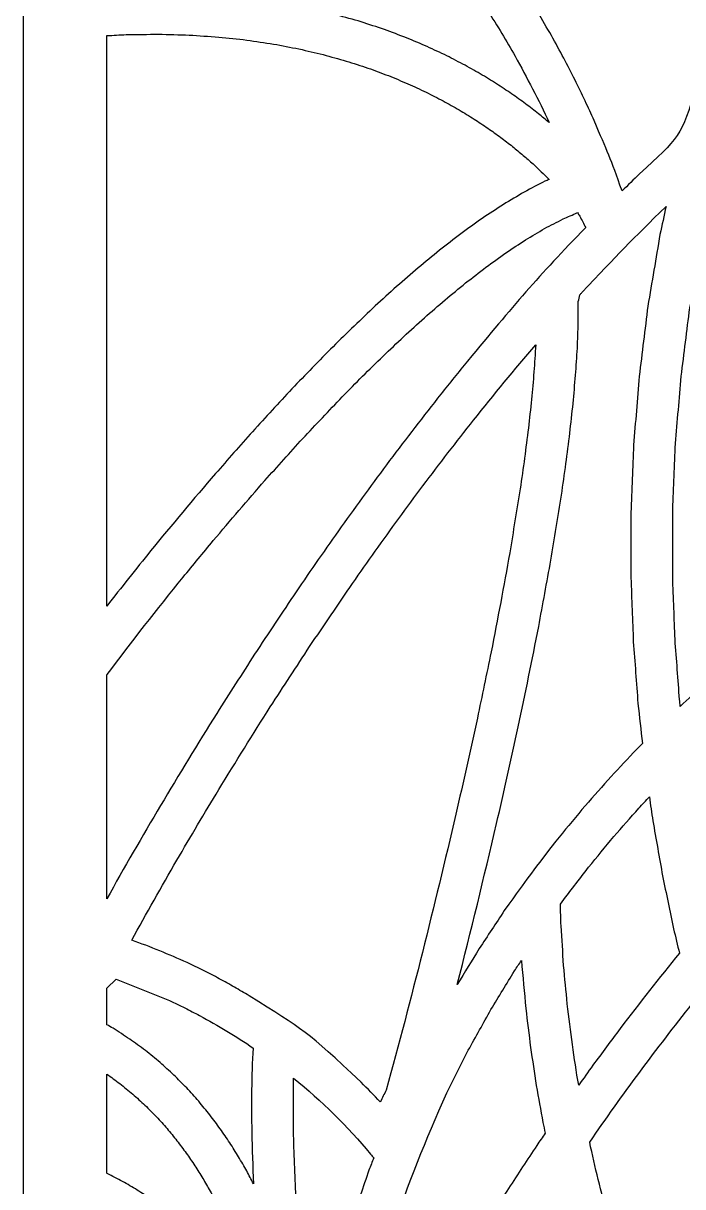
# Model space of a CAD drawing. Header units: centimetres. Extents: x 12.5 to 21.7, y -1.5 to 9.
# Drawn here: x 12.458 to 13.828, y 2.738 to 5.153 of the extents above; entities that cross this region are included whole.
import ezdxf

# ---------------------------------------------------------------- set-up
doc = ezdxf.new("R2010")
doc.units = ezdxf.units.CM
doc.header["$MEASUREMENT"] = 0
doc.layers.add('layer 1', color=7, linetype='Continuous')

msp = doc.modelspace()

# ---------------------------------------------------------------- linework, layer by layer
at = {"layer": 'layer 1', "color": 250}
for points, knots in [([(16.83804, -1.47223), (15.37804, -1.47223), (13.91803, -1.47223), (12.45803, -1.47223), (12.45803, -1.47223), (12.45803, 2.01877), (12.45803, 5.50977), (12.45803, 9.00077), (12.45803, 9.00077), (13.91803, 9.00077), (15.37804, 9.00077), (16.83804, 9.00077), (16.83804, 9.00077), (16.83804, 5.50977), (16.83804, 2.01877), (16.83804, -1.47223)], [0, 0, 0, 0, 0.2, 0.2, 0.2, 0.2, 0.4, 0.4, 0.4, 0.4, 0.6, 0.6, 0.6, 0.6, 1, 1, 1, 1]), ([(12.6315, 5.96242), (12.64006, 5.95893), (12.64863, 5.95544), (12.65719, 5.95194), (12.65719, 5.95194), (12.68408, 5.93944), (12.71098, 5.92694), (12.73787, 5.91443), (12.73787, 5.91443), (12.76346, 5.90102), (12.78906, 5.88761), (12.81466, 5.87419), (12.81466, 5.87419), (12.83898, 5.85996), (12.86331, 5.84573), (12.88763, 5.8315), (12.88763, 5.8315), (12.91071, 5.81654), (12.93379, 5.80158), (12.95687, 5.78662), (12.95687, 5.78662), (12.97873, 5.77102), (13.00059, 5.75543), (13.02244, 5.73983), (13.02244, 5.73983), (13.04311, 5.72369), (13.06378, 5.70754), (13.08444, 5.6914), (13.08444, 5.6914), (13.10395, 5.6748), (13.12345, 5.6582), (13.14295, 5.6416), (13.14295, 5.6416), (13.16131, 5.62464), (13.17968, 5.60767), (13.19804, 5.59071), (13.19804, 5.59071), (13.2153, 5.57347), (13.23255, 5.55623), (13.24981, 5.53899), (13.24981, 5.53899), (13.26599, 5.52156), (13.28216, 5.50413), (13.29834, 5.48671), (13.29834, 5.48671), (13.31346, 5.46918), (13.32859, 5.45166), (13.34372, 5.43414), (13.34372, 5.43414), (13.35782, 5.41661), (13.37192, 5.39908), (13.38603, 5.38155), (13.38603, 5.38155), (13.44016, 5.30952), (13.44707, 5.29974), (13.49547, 5.2263), (13.49547, 5.2263), (13.50579, 5.20962), (13.51611, 5.19295), (13.52642, 5.17627), (13.52642, 5.17627), (13.53586, 5.16003), (13.54531, 5.14378), (13.55475, 5.12754), (13.55475, 5.12754), (13.56335, 5.11182), (13.57194, 5.0961), (13.58054, 5.08037), (13.58054, 5.08037), (13.58833, 5.06526), (13.59611, 5.05014), (13.60389, 5.03503), (13.60389, 5.03503), (13.61089, 5.02061), (13.61789, 5.00619), (13.62489, 4.99177), (13.62489, 4.99177), (13.63113, 4.97813), (13.63738, 4.96449), (13.64362, 4.95085), (13.64362, 4.95085), (13.67048, 4.88709), (13.67817, 4.87236), (13.70142, 4.80476), (13.70142, 4.80476), (13.7135, 4.81654), (13.72558, 4.82833), (13.73767, 4.84011), (13.73767, 4.84011), (13.81844, 4.91488), (13.82698, 4.91887), (13.85351, 5.01904), (13.85351, 5.01904), (13.86989, 5.07084), (13.88626, 5.12264), (13.90264, 5.17443), (13.90264, 5.17443), (13.922, 5.22681), (13.94137, 5.27918), (13.96074, 5.33155), (13.96074, 5.33155), (13.98326, 5.38441), (14.00578, 5.43727), (14.02829, 5.49013), (14.02829, 5.49013), (14.04758, 5.5299), (14.06687, 5.56966), (14.08616, 5.60943), (14.08616, 5.60943), (13.99475, 5.66683), (13.90222, 5.72222), (13.80898, 5.7766), (13.80898, 5.7766), (13.75424, 5.80802), (13.69932, 5.83898), (13.64409, 5.86956), (13.64409, 5.86956), (13.60479, 5.89065), (13.56548, 5.91173), (13.52617, 5.93282), (13.52617, 5.93282), (13.48555, 5.95354), (13.44494, 5.97427), (13.40432, 5.99499), (13.40432, 5.99499), (13.38374, 6.00503), (13.36316, 6.01507), (13.34258, 6.02511), (13.34258, 6.02511), (13.32195, 6.03483), (13.30131, 6.04456), (13.28067, 6.05428), (13.28067, 6.05428), (13.26006, 6.06361), (13.23945, 6.07294), (13.21884, 6.08228), (13.21884, 6.08228), (13.11356, 6.12784), (13.03265, 6.16009), (12.92071, 6.19679), (12.92071, 6.19679), (12.90224, 6.2022), (12.88376, 6.20761), (12.86528, 6.21303), (12.86528, 6.21303), (12.84751, 6.21753), (12.82973, 6.22203), (12.81196, 6.22654), (12.81196, 6.22654), (12.79499, 6.23006), (12.77802, 6.23358), (12.76106, 6.23711), (12.76106, 6.23711), (12.74895, 6.23898), (12.73684, 6.24085), (12.72473, 6.24273), (12.72473, 6.24273), (12.71819, 6.24179), (12.71164, 6.24086), (12.70509, 6.23993), (12.70509, 6.23993), (12.68056, 6.17032), (12.65603, 6.10072), (12.6315, 6.03112), (12.6315, 6.03112), (12.6315, 6.00822), (12.6315, 5.98532), (12.6315, 5.96242)], [0, 0, 0, 0, 0.0232558, 0.0232558, 0.0232558, 0.0232558, 0.0465116, 0.0465116, 0.0465116, 0.0465116, 0.0697674, 0.0697674, 0.0697674, 0.0697674, 0.0930233, 0.0930233, 0.0930233, 0.0930233, 0.1162791, 0.1162791, 0.1162791, 0.1162791, 0.1395349, 0.1395349, 0.1395349, 0.1395349, 0.1627907, 0.1627907, 0.1627907, 0.1627907, 0.1860465, 0.1860465, 0.1860465, 0.1860465, 0.2093023, 0.2093023, 0.2093023, 0.2093023, 0.2325581, 0.2325581, 0.2325581, 0.2325581, 0.255814, 0.255814, 0.255814, 0.255814, 0.2790698, 0.2790698, 0.2790698, 0.2790698, 0.3023256, 0.3023256, 0.3023256, 0.3023256, 0.3255814, 0.3255814, 0.3255814, 0.3255814, 0.3488372, 0.3488372, 0.3488372, 0.3488372, 0.372093, 0.372093, 0.372093, 0.372093, 0.3953488, 0.3953488, 0.3953488, 0.3953488, 0.4186047, 0.4186047, 0.4186047, 0.4186047, 0.4418605, 0.4418605, 0.4418605, 0.4418605, 0.4651163, 0.4651163, 0.4651163, 0.4651163, 0.4883721, 0.4883721, 0.4883721, 0.4883721, 0.5116279, 0.5116279, 0.5116279, 0.5116279, 0.5348837, 0.5348837, 0.5348837, 0.5348837, 0.5581395, 0.5581395, 0.5581395, 0.5581395, 0.5813953, 0.5813953, 0.5813953, 0.5813953, 0.6046512, 0.6046512, 0.6046512, 0.6046512, 0.627907, 0.627907, 0.627907, 0.627907, 0.6511628, 0.6511628, 0.6511628, 0.6511628, 0.6744186, 0.6744186, 0.6744186, 0.6744186, 0.6976744, 0.6976744, 0.6976744, 0.6976744, 0.7209302, 0.7209302, 0.7209302, 0.7209302, 0.744186, 0.744186, 0.744186, 0.744186, 0.7674419, 0.7674419, 0.7674419, 0.7674419, 0.7906977, 0.7906977, 0.7906977, 0.7906977, 0.8139535, 0.8139535, 0.8139535, 0.8139535, 0.8372093, 0.8372093, 0.8372093, 0.8372093, 0.8604651, 0.8604651, 0.8604651, 0.8604651, 0.8837209, 0.8837209, 0.8837209, 0.8837209, 0.9069767, 0.9069767, 0.9069767, 0.9069767, 0.9302326, 0.9302326, 0.9302326, 0.9302326, 0.9534884, 0.9534884, 0.9534884, 0.9534884, 1, 1, 1, 1]), ([(14.72689, 5.57684), (14.70071, 5.57775), (14.67453, 5.57873), (14.64835, 5.5798), (14.64835, 5.5798), (14.52901, 5.58489), (14.40959, 5.59073), (14.29059, 5.60121), (14.29059, 5.60121), (14.2451, 5.60521), (14.16867, 5.58118), (14.15064, 5.53955), (14.15064, 5.53955), (14.13733, 5.5088), (14.12187, 5.48234), (14.10726, 5.45418), (14.10726, 5.45418), (14.08529, 5.40262), (14.06332, 5.35106), (14.04136, 5.2995), (14.04136, 5.2995), (14.02247, 5.24843), (14.00359, 5.19737), (13.98471, 5.14631), (13.98471, 5.14631), (13.96875, 5.09582), (13.95279, 5.04534), (13.93683, 4.99485), (13.93683, 4.99485), (13.92363, 4.94502), (13.91043, 4.89519), (13.89724, 4.84536), (13.89724, 4.84536), (13.88664, 4.79627), (13.87604, 4.74717), (13.86544, 4.69807), (13.86544, 4.69807), (13.85728, 4.64979), (13.84912, 4.60151), (13.84096, 4.55322), (13.84096, 4.55322), (13.83508, 4.50583), (13.8292, 4.45844), (13.82332, 4.41105), (13.82332, 4.41105), (13.81955, 4.36463), (13.81579, 4.31821), (13.81203, 4.27179), (13.81203, 4.27179), (13.81023, 4.22642), (13.80842, 4.18105), (13.80662, 4.13569), (13.80662, 4.13569), (13.80662, 4.09145), (13.80661, 4.04722), (13.80661, 4.00298), (13.80661, 4.00298), (13.80825, 3.95996), (13.80989, 3.91694), (13.81152, 3.87392), (13.81152, 3.87392), (13.81464, 3.83219), (13.81776, 3.79047), (13.82088, 3.74874), (13.82088, 3.74874), (13.82139, 3.74408), (13.8219, 3.73943), (13.82241, 3.73477), (13.82241, 3.73477), (13.85442, 3.76547), (13.88821, 3.79443), (13.92169, 3.82348), (13.92169, 3.82348), (13.93602, 3.83534), (13.95035, 3.8472), (13.96468, 3.85906), (13.96468, 3.85906), (13.97789, 3.86952), (13.9911, 3.87998), (14.00431, 3.89044), (14.00431, 3.89044), (14.0268, 3.90717), (14.04929, 3.9239), (14.07179, 3.94063), (14.07179, 3.94063), (14.09447, 3.95648), (14.11715, 3.97211), (14.14047, 3.98695), (14.14047, 3.98695), (14.1378, 4.00292), (14.13512, 4.0189), (14.13245, 4.03487), (14.13245, 4.03487), (14.12888, 4.06324), (14.1253, 4.09162), (14.12173, 4.11999), (14.12173, 4.11999), (14.11915, 4.14945), (14.11657, 4.17891), (14.11399, 4.20838), (14.11399, 4.20838), (14.11241, 4.23893), (14.11082, 4.26948), (14.10924, 4.30004), (14.10924, 4.30004), (14.10865, 4.33169), (14.10806, 4.36333), (14.10747, 4.39498), (14.10747, 4.39498), (14.10787, 4.42772), (14.10828, 4.46047), (14.10868, 4.49321), (14.10868, 4.49321), (14.11009, 4.52705), (14.11149, 4.56089), (14.1129, 4.59473), (14.1129, 4.59473), (14.1153, 4.62967), (14.1177, 4.6646), (14.12011, 4.69954), (14.12011, 4.69954), (14.12351, 4.73558), (14.12692, 4.77162), (14.13033, 4.80766), (14.13033, 4.80766), (14.13474, 4.8448), (14.13915, 4.88194), (14.14356, 4.91908), (14.14356, 4.91908), (14.14898, 4.95733), (14.1544, 4.99557), (14.15982, 5.03381), (14.15982, 5.03381), (14.20579, 5.31504), (14.17148, 5.30958), (14.32015, 5.06689), (14.32015, 5.06689), (14.44551, 5.22403), (14.57086, 5.38118), (14.69622, 5.53831), (14.69622, 5.53831), (14.70699, 5.55181), (14.71717, 5.5646), (14.72689, 5.57684)], [0, 0, 0, 0, 0.027027, 0.027027, 0.027027, 0.027027, 0.0540541, 0.0540541, 0.0540541, 0.0540541, 0.0810811, 0.0810811, 0.0810811, 0.0810811, 0.1081081, 0.1081081, 0.1081081, 0.1081081, 0.1351351, 0.1351351, 0.1351351, 0.1351351, 0.1621622, 0.1621622, 0.1621622, 0.1621622, 0.1891892, 0.1891892, 0.1891892, 0.1891892, 0.2162162, 0.2162162, 0.2162162, 0.2162162, 0.2432432, 0.2432432, 0.2432432, 0.2432432, 0.2702703, 0.2702703, 0.2702703, 0.2702703, 0.2972973, 0.2972973, 0.2972973, 0.2972973, 0.3243243, 0.3243243, 0.3243243, 0.3243243, 0.3513514, 0.3513514, 0.3513514, 0.3513514, 0.3783784, 0.3783784, 0.3783784, 0.3783784, 0.4054054, 0.4054054, 0.4054054, 0.4054054, 0.4324324, 0.4324324, 0.4324324, 0.4324324, 0.4594595, 0.4594595, 0.4594595, 0.4594595, 0.4864865, 0.4864865, 0.4864865, 0.4864865, 0.5135135, 0.5135135, 0.5135135, 0.5135135, 0.5405405, 0.5405405, 0.5405405, 0.5405405, 0.5675676, 0.5675676, 0.5675676, 0.5675676, 0.5945946, 0.5945946, 0.5945946, 0.5945946, 0.6216216, 0.6216216, 0.6216216, 0.6216216, 0.6486486, 0.6486486, 0.6486486, 0.6486486, 0.6756757, 0.6756757, 0.6756757, 0.6756757, 0.7027027, 0.7027027, 0.7027027, 0.7027027, 0.7297297, 0.7297297, 0.7297297, 0.7297297, 0.7567568, 0.7567568, 0.7567568, 0.7567568, 0.7837838, 0.7837838, 0.7837838, 0.7837838, 0.8108108, 0.8108108, 0.8108108, 0.8108108, 0.8378378, 0.8378378, 0.8378378, 0.8378378, 0.8648649, 0.8648649, 0.8648649, 0.8648649, 0.8918919, 0.8918919, 0.8918919, 0.8918919, 0.9189189, 0.9189189, 0.9189189, 0.9189189, 0.9459459, 0.9459459, 0.9459459, 0.9459459, 1, 1, 1, 1]), ([(12.6315, 5.21414), (12.6441, 5.21478), (12.6567, 5.21542), (12.6693, 5.21606), (12.6693, 5.21606), (12.69269, 5.21635), (12.71608, 5.21664), (12.73947, 5.21692), (12.73947, 5.21692), (12.76192, 5.21632), (12.78437, 5.21571), (12.80682, 5.2151), (12.80682, 5.2151), (12.82835, 5.21366), (12.84987, 5.21222), (12.87139, 5.21078), (12.87139, 5.21078), (12.892, 5.20856), (12.9126, 5.20633), (12.93321, 5.20411), (12.93321, 5.20411), (12.9529, 5.20117), (12.9726, 5.19823), (12.9923, 5.19529), (12.9923, 5.19529), (13.01111, 5.19169), (13.02991, 5.18808), (13.04871, 5.18448), (13.04871, 5.18448), (13.06663, 5.18027), (13.08455, 5.17607), (13.10246, 5.17186), (13.10246, 5.17186), (13.11951, 5.16711), (13.13655, 5.16236), (13.15359, 5.15761), (13.15359, 5.15761), (13.16977, 5.15237), (13.18595, 5.14714), (13.20213, 5.14191), (13.20213, 5.14191), (13.21746, 5.13625), (13.23278, 5.13059), (13.24811, 5.12493), (13.24811, 5.12493), (13.2626, 5.1189), (13.27708, 5.11288), (13.29156, 5.10686), (13.29156, 5.10686), (13.30522, 5.10053), (13.31887, 5.0942), (13.33253, 5.08787), (13.33253, 5.08787), (13.34536, 5.0813), (13.3582, 5.07473), (13.37104, 5.06816), (13.37104, 5.06816), (13.38307, 5.0614), (13.3951, 5.05465), (13.40713, 5.04789), (13.40713, 5.04789), (13.41837, 5.04101), (13.4296, 5.03414), (13.44084, 5.02726), (13.44084, 5.02726), (13.4513, 5.02032), (13.46175, 5.01338), (13.47221, 5.00644), (13.47221, 5.00644), (13.4819, 4.9995), (13.49159, 4.99256), (13.50127, 4.98562), (13.50127, 4.98562), (13.51021, 4.97873), (13.51914, 4.97185), (13.52808, 4.96497), (13.52808, 4.96497), (13.53541, 4.95892), (13.54275, 4.95286), (13.55008, 4.94681), (13.55008, 4.94681), (13.52852, 4.99392), (13.50404, 5.0395), (13.47919, 5.08493), (13.47919, 5.08493), (13.47014, 5.10051), (13.46109, 5.11608), (13.45203, 5.13166), (13.45203, 5.13166), (13.44215, 5.14764), (13.43226, 5.16363), (13.42237, 5.17961), (13.42237, 5.17961), (13.41162, 5.19592), (13.40087, 5.21223), (13.39012, 5.22854), (13.39012, 5.22854), (13.37998, 5.24296), (13.36985, 5.25738), (13.35971, 5.27179), (13.35971, 5.27179), (13.31104, 5.30064), (13.25911, 5.32399), (13.20689, 5.34555), (13.20689, 5.34555), (13.19088, 5.35167), (13.17488, 5.35779), (13.15888, 5.36391), (13.15888, 5.36391), (13.1317, 5.37346), (13.10452, 5.38239), (13.07699, 5.39089), (13.07699, 5.39089), (13.05673, 5.39645), (13.03648, 5.40201), (13.01622, 5.40757), (13.01622, 5.40757), (12.99443, 5.41255), (12.97264, 5.41752), (12.95085, 5.42249), (12.95085, 5.42249), (12.92762, 5.42666), (12.90439, 5.43084), (12.88115, 5.43501), (12.88115, 5.43501), (12.86902, 5.43673), (12.85689, 5.43845), (12.84476, 5.44017), (12.84476, 5.44017), (12.83231, 5.44162), (12.81985, 5.44306), (12.80739, 5.4445), (12.80739, 5.4445), (12.79462, 5.44564), (12.78185, 5.44678), (12.76908, 5.44792), (12.76908, 5.44792), (12.756, 5.44873), (12.74293, 5.44954), (12.72985, 5.45035), (12.72985, 5.45035), (12.71648, 5.45081), (12.70311, 5.45126), (12.68974, 5.45171), (12.68974, 5.45171), (12.67609, 5.45179), (12.66244, 5.45186), (12.64879, 5.45193), (12.64879, 5.45193), (12.64302, 5.45179), (12.63726, 5.45165), (12.6315, 5.45152), (12.6315, 5.45152), (12.6315, 5.37239), (12.6315, 5.29327), (12.6315, 5.21414)], [0, 0, 0, 0, 0.025, 0.025, 0.025, 0.025, 0.05, 0.05, 0.05, 0.05, 0.075, 0.075, 0.075, 0.075, 0.1, 0.1, 0.1, 0.1, 0.125, 0.125, 0.125, 0.125, 0.15, 0.15, 0.15, 0.15, 0.175, 0.175, 0.175, 0.175, 0.2, 0.2, 0.2, 0.2, 0.225, 0.225, 0.225, 0.225, 0.25, 0.25, 0.25, 0.25, 0.275, 0.275, 0.275, 0.275, 0.3, 0.3, 0.3, 0.3, 0.325, 0.325, 0.325, 0.325, 0.35, 0.35, 0.35, 0.35, 0.375, 0.375, 0.375, 0.375, 0.4, 0.4, 0.4, 0.4, 0.425, 0.425, 0.425, 0.425, 0.45, 0.45, 0.45, 0.45, 0.475, 0.475, 0.475, 0.475, 0.5, 0.5, 0.5, 0.5, 0.525, 0.525, 0.525, 0.525, 0.55, 0.55, 0.55, 0.55, 0.575, 0.575, 0.575, 0.575, 0.6, 0.6, 0.6, 0.6, 0.625, 0.625, 0.625, 0.625, 0.65, 0.65, 0.65, 0.65, 0.675, 0.675, 0.675, 0.675, 0.7, 0.7, 0.7, 0.7, 0.725, 0.725, 0.725, 0.725, 0.75, 0.75, 0.75, 0.75, 0.775, 0.775, 0.775, 0.775, 0.8, 0.8, 0.8, 0.8, 0.825, 0.825, 0.825, 0.825, 0.85, 0.85, 0.85, 0.85, 0.875, 0.875, 0.875, 0.875, 0.9, 0.9, 0.9, 0.9, 0.925, 0.925, 0.925, 0.925, 0.95, 0.95, 0.95, 0.95, 1, 1, 1, 1]), ([(12.6315, 3.94284), (12.66148, 3.98134), (12.69189, 4.01949), (12.72255, 4.05747), (12.72255, 4.05747), (12.76677, 4.1115), (12.81156, 4.16489), (12.85704, 4.21787), (12.85704, 4.21787), (12.88271, 4.24692), (12.90838, 4.27598), (12.93405, 4.30503), (12.93405, 4.30503), (12.96133, 4.33458), (12.9886, 4.36413), (13.01588, 4.39368), (13.01588, 4.39368), (13.02999, 4.40839), (13.0441, 4.42311), (13.05821, 4.43782), (13.05821, 4.43782), (13.07257, 4.45236), (13.08693, 4.4669), (13.10129, 4.48144), (13.10129, 4.48144), (13.11584, 4.49572), (13.13039, 4.50999), (13.14495, 4.52426), (13.14495, 4.52426), (13.15965, 4.53816), (13.17435, 4.55207), (13.18904, 4.56597), (13.18904, 4.56597), (13.20384, 4.57941), (13.21864, 4.59285), (13.23343, 4.60628), (13.23343, 4.60628), (13.24828, 4.61916), (13.26313, 4.63204), (13.27797, 4.64491), (13.27797, 4.64491), (13.29282, 4.65713), (13.30767, 4.66935), (13.32252, 4.68156), (13.32252, 4.68156), (13.33733, 4.69302), (13.35215, 4.70448), (13.36696, 4.71594), (13.36696, 4.71594), (13.38169, 4.72655), (13.39642, 4.73716), (13.41116, 4.74777), (13.41116, 4.74777), (13.42578, 4.75742), (13.4404, 4.76708), (13.45502, 4.77674), (13.45502, 4.77674), (13.4695, 4.78535), (13.48398, 4.79396), (13.49846, 4.80256), (13.49846, 4.80256), (13.51278, 4.81002), (13.5271, 4.81747), (13.54142, 4.82493), (13.54142, 4.82493), (13.54426, 4.82617), (13.54711, 4.82742), (13.54995, 4.82866), (13.54995, 4.82866), (13.53887, 4.83936), (13.52778, 4.85007), (13.51669, 4.86077), (13.51669, 4.86077), (13.50992, 4.86674), (13.50314, 4.87271), (13.49637, 4.87868), (13.49637, 4.87868), (13.48891, 4.88484), (13.48145, 4.89099), (13.474, 4.89715), (13.474, 4.89715), (13.46584, 4.90343), (13.45769, 4.90971), (13.44954, 4.91599), (13.44954, 4.91599), (13.44068, 4.92233), (13.43182, 4.92868), (13.42296, 4.93503), (13.42296, 4.93503), (13.41337, 4.94139), (13.40379, 4.94775), (13.3942, 4.95411), (13.3942, 4.95411), (13.38388, 4.96043), (13.37356, 4.96675), (13.36324, 4.97306), (13.36324, 4.97306), (13.35217, 4.97928), (13.3411, 4.9855), (13.33003, 4.99171), (13.33003, 4.99171), (13.31819, 4.99777), (13.30635, 5.00383), (13.29452, 5.00989), (13.29452, 5.00989), (13.2819, 5.01574), (13.26928, 5.02159), (13.25666, 5.02744), (13.25666, 5.02744), (13.24325, 5.03301), (13.22984, 5.03859), (13.21642, 5.04417), (13.21642, 5.04417), (13.2022, 5.04942), (13.18797, 5.05468), (13.17375, 5.05993), (13.17375, 5.05993), (13.1587, 5.0648), (13.14364, 5.06967), (13.12859, 5.07454), (13.12859, 5.07454), (13.11269, 5.07897), (13.0968, 5.0834), (13.0809, 5.08783), (13.0809, 5.08783), (13.06414, 5.09177), (13.04739, 5.0957), (13.03063, 5.09963), (13.03063, 5.09963), (13.013, 5.10301), (12.99536, 5.10639), (12.97773, 5.10977), (12.97773, 5.10977), (12.9592, 5.11254), (12.94068, 5.1153), (12.92215, 5.11807), (12.92215, 5.11807), (12.90271, 5.12016), (12.88328, 5.12226), (12.86384, 5.12435), (12.86384, 5.12435), (12.84348, 5.12572), (12.82311, 5.12708), (12.80275, 5.12845), (12.80275, 5.12845), (12.78144, 5.12903), (12.76014, 5.1296), (12.73883, 5.13018), (12.73883, 5.13018), (12.71657, 5.1299), (12.6943, 5.12963), (12.67204, 5.12936), (12.67204, 5.12936), (12.65852, 5.12867), (12.64501, 5.12798), (12.6315, 5.1273), (12.6315, 5.1273), (12.6315, 4.73248), (12.6315, 4.33766), (12.6315, 3.94284)], [0, 0, 0, 0, 0.0243902, 0.0243902, 0.0243902, 0.0243902, 0.0487805, 0.0487805, 0.0487805, 0.0487805, 0.0731707, 0.0731707, 0.0731707, 0.0731707, 0.097561, 0.097561, 0.097561, 0.097561, 0.1219512, 0.1219512, 0.1219512, 0.1219512, 0.1463415, 0.1463415, 0.1463415, 0.1463415, 0.1707317, 0.1707317, 0.1707317, 0.1707317, 0.195122, 0.195122, 0.195122, 0.195122, 0.2195122, 0.2195122, 0.2195122, 0.2195122, 0.2439024, 0.2439024, 0.2439024, 0.2439024, 0.2682927, 0.2682927, 0.2682927, 0.2682927, 0.2926829, 0.2926829, 0.2926829, 0.2926829, 0.3170732, 0.3170732, 0.3170732, 0.3170732, 0.3414634, 0.3414634, 0.3414634, 0.3414634, 0.3658537, 0.3658537, 0.3658537, 0.3658537, 0.3902439, 0.3902439, 0.3902439, 0.3902439, 0.4146341, 0.4146341, 0.4146341, 0.4146341, 0.4390244, 0.4390244, 0.4390244, 0.4390244, 0.4634146, 0.4634146, 0.4634146, 0.4634146, 0.4878049, 0.4878049, 0.4878049, 0.4878049, 0.5121951, 0.5121951, 0.5121951, 0.5121951, 0.5365854, 0.5365854, 0.5365854, 0.5365854, 0.5609756, 0.5609756, 0.5609756, 0.5609756, 0.5853659, 0.5853659, 0.5853659, 0.5853659, 0.6097561, 0.6097561, 0.6097561, 0.6097561, 0.6341463, 0.6341463, 0.6341463, 0.6341463, 0.6585366, 0.6585366, 0.6585366, 0.6585366, 0.6829268, 0.6829268, 0.6829268, 0.6829268, 0.7073171, 0.7073171, 0.7073171, 0.7073171, 0.7317073, 0.7317073, 0.7317073, 0.7317073, 0.7560976, 0.7560976, 0.7560976, 0.7560976, 0.7804878, 0.7804878, 0.7804878, 0.7804878, 0.804878, 0.804878, 0.804878, 0.804878, 0.8292683, 0.8292683, 0.8292683, 0.8292683, 0.8536585, 0.8536585, 0.8536585, 0.8536585, 0.8780488, 0.8780488, 0.8780488, 0.8780488, 0.902439, 0.902439, 0.902439, 0.902439, 0.9268293, 0.9268293, 0.9268293, 0.9268293, 0.9512195, 0.9512195, 0.9512195, 0.9512195, 1, 1, 1, 1]), ([(12.6315, 3.33486), (12.70388, 3.46548), (12.78082, 3.59347), (12.85976, 3.72024), (12.85976, 3.72024), (12.88593, 3.76113), (12.9121, 3.80202), (12.93827, 3.84291), (12.93827, 3.84291), (12.96707, 3.88616), (12.99587, 3.92942), (13.02466, 3.97268), (13.02466, 3.97268), (13.03998, 3.99497), (13.05531, 4.01726), (13.07063, 4.03955), (13.07063, 4.03955), (13.08653, 4.06216), (13.10244, 4.08478), (13.11834, 4.10739), (13.11834, 4.10739), (13.1348, 4.13024), (13.15126, 4.15308), (13.16773, 4.17592), (13.16773, 4.17592), (13.18472, 4.19891), (13.20172, 4.2219), (13.21871, 4.24488), (13.21871, 4.24488), (13.23621, 4.26792), (13.25372, 4.29096), (13.27122, 4.314), (13.27122, 4.314), (13.28921, 4.337), (13.3072, 4.36), (13.32519, 4.38299), (13.32519, 4.38299), (13.34363, 4.40587), (13.36208, 4.42874), (13.38053, 4.45161), (13.38053, 4.45161), (13.47545, 4.56546), (13.52755, 4.62801), (13.62604, 4.72884), (13.62604, 4.72884), (13.62199, 4.7367), (13.61793, 4.74457), (13.61388, 4.75244), (13.61388, 4.75244), (13.61218, 4.75487), (13.61048, 4.7573), (13.60877, 4.75973), (13.60877, 4.75973), (13.59881, 4.75536), (13.58884, 4.751), (13.57887, 4.74664), (13.57887, 4.74664), (13.56614, 4.74001), (13.55341, 4.73339), (13.54068, 4.72676), (13.54068, 4.72676), (13.52749, 4.71892), (13.5143, 4.71108), (13.50111, 4.70324), (13.50111, 4.70324), (13.48754, 4.69428), (13.47398, 4.68532), (13.46042, 4.67636), (13.46042, 4.67636), (13.44656, 4.66638), (13.4327, 4.65641), (13.41885, 4.64643), (13.41885, 4.64643), (13.40477, 4.63554), (13.3907, 4.62465), (13.37662, 4.61376), (13.37662, 4.61376), (13.3624, 4.60206), (13.34817, 4.59035), (13.33395, 4.57865), (13.33395, 4.57865), (13.31963, 4.56624), (13.30532, 4.55383), (13.29101, 4.54141), (13.29101, 4.54141), (13.27668, 4.52839), (13.26234, 4.51537), (13.24801, 4.50236), (13.24801, 4.50236), (13.23371, 4.48883), (13.21941, 4.47531), (13.20512, 4.46178), (13.20512, 4.46178), (13.19091, 4.44786), (13.17671, 4.43393), (13.16251, 4.42001), (13.16251, 4.42001), (13.14847, 4.40578), (13.13442, 4.39156), (13.12037, 4.37733), (13.12037, 4.37733), (13.09297, 4.34838), (13.06557, 4.31944), (13.03817, 4.29049), (13.03817, 4.29049), (13.01207, 4.26156), (12.98597, 4.23262), (12.95987, 4.20369), (12.95987, 4.20369), (12.92374, 4.16238), (12.88802, 4.12082), (12.85262, 4.07888), (12.85262, 4.07888), (12.8317, 4.05351), (12.81078, 4.02814), (12.78986, 4.00277), (12.78986, 4.00277), (12.73619, 3.93628), (12.68309, 3.86931), (12.63215, 3.8007), (12.63215, 3.8007), (12.63193, 3.80026), (12.63171, 3.79982), (12.6315, 3.79938), (12.6315, 3.79938), (12.6315, 3.64454), (12.6315, 3.4897), (12.6315, 3.33486)], [0, 0, 0, 0, 0.030303, 0.030303, 0.030303, 0.030303, 0.0606061, 0.0606061, 0.0606061, 0.0606061, 0.0909091, 0.0909091, 0.0909091, 0.0909091, 0.1212121, 0.1212121, 0.1212121, 0.1212121, 0.1515152, 0.1515152, 0.1515152, 0.1515152, 0.1818182, 0.1818182, 0.1818182, 0.1818182, 0.2121212, 0.2121212, 0.2121212, 0.2121212, 0.2424242, 0.2424242, 0.2424242, 0.2424242, 0.2727273, 0.2727273, 0.2727273, 0.2727273, 0.3030303, 0.3030303, 0.3030303, 0.3030303, 0.3333333, 0.3333333, 0.3333333, 0.3333333, 0.3636364, 0.3636364, 0.3636364, 0.3636364, 0.3939394, 0.3939394, 0.3939394, 0.3939394, 0.4242424, 0.4242424, 0.4242424, 0.4242424, 0.4545455, 0.4545455, 0.4545455, 0.4545455, 0.4848485, 0.4848485, 0.4848485, 0.4848485, 0.5151515, 0.5151515, 0.5151515, 0.5151515, 0.5454545, 0.5454545, 0.5454545, 0.5454545, 0.5757576, 0.5757576, 0.5757576, 0.5757576, 0.6060606, 0.6060606, 0.6060606, 0.6060606, 0.6363636, 0.6363636, 0.6363636, 0.6363636, 0.6666667, 0.6666667, 0.6666667, 0.6666667, 0.6969697, 0.6969697, 0.6969697, 0.6969697, 0.7272727, 0.7272727, 0.7272727, 0.7272727, 0.7575758, 0.7575758, 0.7575758, 0.7575758, 0.7878788, 0.7878788, 0.7878788, 0.7878788, 0.8181818, 0.8181818, 0.8181818, 0.8181818, 0.8484848, 0.8484848, 0.8484848, 0.8484848, 0.8787879, 0.8787879, 0.8787879, 0.8787879, 0.9090909, 0.9090909, 0.9090909, 0.9090909, 0.9393939, 0.9393939, 0.9393939, 0.9393939, 1, 1, 1, 1]), ([(13.35943, 3.15749), (13.37457, 3.18234), (13.38972, 3.2072), (13.40486, 3.23205), (13.40486, 3.23205), (13.42225, 3.25828), (13.43963, 3.28451), (13.45702, 3.31074), (13.45702, 3.31074), (13.51087, 3.38589), (13.50507, 3.3783), (13.56413, 3.45496), (13.56413, 3.45496), (13.58215, 3.47682), (13.60017, 3.49867), (13.61819, 3.52053), (13.61819, 3.52053), (13.63613, 3.54094), (13.65406, 3.56135), (13.672, 3.58176), (13.672, 3.58176), (13.6897, 3.60073), (13.7074, 3.6197), (13.7251, 3.63867), (13.7251, 3.63867), (13.73129, 3.64493), (13.73748, 3.65119), (13.74366, 3.65746), (13.74366, 3.65746), (13.74061, 3.68523), (13.73755, 3.71299), (13.7345, 3.74077), (13.7345, 3.74077), (13.7313, 3.78352), (13.72811, 3.82628), (13.72491, 3.86903), (13.72491, 3.86903), (13.72323, 3.91313), (13.72156, 3.95723), (13.71988, 4.00133), (13.71988, 4.00133), (13.71988, 4.04669), (13.71988, 4.09205), (13.71989, 4.13741), (13.71989, 4.13741), (13.72174, 4.18395), (13.72359, 4.23048), (13.72544, 4.27702), (13.72544, 4.27702), (13.7293, 4.32465), (13.73316, 4.37227), (13.73702, 4.4199), (13.73702, 4.4199), (13.74305, 4.46853), (13.74909, 4.51716), (13.75512, 4.5658), (13.75512, 4.5658), (13.7635, 4.61535), (13.77187, 4.66491), (13.78025, 4.71446), (13.78025, 4.71446), (13.78444, 4.73389), (13.78864, 4.75333), (13.79283, 4.77276), (13.79283, 4.77276), (13.72306, 4.70432), (13.69171, 4.67186), (13.61811, 4.59387), (13.61811, 4.59387), (13.61676, 4.59236), (13.61541, 4.59085), (13.61406, 4.58934), (13.61406, 4.58934), (13.61288, 4.58465), (13.61171, 4.57996), (13.61054, 4.57527), (13.61054, 4.57527), (13.61054, 4.56074), (13.61055, 4.54621), (13.61055, 4.53169), (13.61055, 4.53169), (13.60993, 4.51397), (13.6093, 4.49625), (13.60868, 4.47853), (13.60868, 4.47853), (13.60747, 4.45981), (13.60626, 4.44108), (13.60505, 4.42236), (13.60505, 4.42236), (13.6033, 4.40272), (13.60156, 4.38309), (13.59981, 4.36345), (13.59981, 4.36345), (13.59756, 4.343), (13.59532, 4.32255), (13.59308, 4.3021), (13.59308, 4.3021), (13.59038, 4.28094), (13.58768, 4.25978), (13.58499, 4.23862), (13.58499, 4.23862), (13.58188, 4.21684), (13.57877, 4.19507), (13.57566, 4.1733), (13.57566, 4.1733), (13.56836, 4.12837), (13.56106, 4.08343), (13.55377, 4.03849), (13.55377, 4.03849), (13.54531, 3.99241), (13.53684, 3.94634), (13.52838, 3.90026), (13.52838, 3.90026), (13.51471, 3.8308), (13.50053, 3.76151), (13.48587, 3.69225), (13.48587, 3.69225), (13.47125, 3.62521), (13.45628, 3.55829), (13.44093, 3.49141), (13.44093, 3.49141), (13.41478, 3.37983), (13.38771, 3.26855), (13.35943, 3.15749)], [0, 0, 0, 0, 0.03125, 0.03125, 0.03125, 0.03125, 0.0625, 0.0625, 0.0625, 0.0625, 0.09375, 0.09375, 0.09375, 0.09375, 0.125, 0.125, 0.125, 0.125, 0.15625, 0.15625, 0.15625, 0.15625, 0.1875, 0.1875, 0.1875, 0.1875, 0.21875, 0.21875, 0.21875, 0.21875, 0.25, 0.25, 0.25, 0.25, 0.28125, 0.28125, 0.28125, 0.28125, 0.3125, 0.3125, 0.3125, 0.3125, 0.34375, 0.34375, 0.34375, 0.34375, 0.375, 0.375, 0.375, 0.375, 0.40625, 0.40625, 0.40625, 0.40625, 0.4375, 0.4375, 0.4375, 0.4375, 0.46875, 0.46875, 0.46875, 0.46875, 0.5, 0.5, 0.5, 0.5, 0.53125, 0.53125, 0.53125, 0.53125, 0.5625, 0.5625, 0.5625, 0.5625, 0.59375, 0.59375, 0.59375, 0.59375, 0.625, 0.625, 0.625, 0.625, 0.65625, 0.65625, 0.65625, 0.65625, 0.6875, 0.6875, 0.6875, 0.6875, 0.71875, 0.71875, 0.71875, 0.71875, 0.75, 0.75, 0.75, 0.75, 0.78125, 0.78125, 0.78125, 0.78125, 0.8125, 0.8125, 0.8125, 0.8125, 0.84375, 0.84375, 0.84375, 0.84375, 0.875, 0.875, 0.875, 0.875, 0.90625, 0.90625, 0.90625, 0.90625, 0.9375, 0.9375, 0.9375, 0.9375, 1, 1, 1, 1]), ([(13.52213, 4.48522), (13.47797, 4.43409), (13.43552, 4.38163), (13.3931, 4.32905), (13.3931, 4.32905), (13.37537, 4.30638), (13.35764, 4.28371), (13.33991, 4.26104), (13.33991, 4.26104), (13.32265, 4.23832), (13.30538, 4.21559), (13.28811, 4.19286), (13.28811, 4.19286), (13.27134, 4.17017), (13.25456, 4.14748), (13.23778, 4.12479), (13.23778, 4.12479), (13.22152, 4.10222), (13.20526, 4.07965), (13.189, 4.05709), (13.189, 4.05709), (13.17328, 4.03474), (13.15756, 4.01239), (13.14184, 3.99004), (13.14184, 3.99004), (13.11213, 3.94635), (13.08243, 3.90267), (13.05272, 3.85898), (13.05272, 3.85898), (13.0255, 3.81725), (12.99827, 3.77553), (12.97105, 3.7338), (12.97105, 3.7338), (12.93487, 3.67673), (12.89915, 3.61947), (12.86387, 3.56183), (12.86387, 3.56183), (12.83457, 3.51319), (12.80559, 3.46442), (12.77694, 3.41538), (12.77694, 3.41538), (12.74519, 3.36025), (12.71387, 3.30495), (12.68335, 3.24912), (12.68335, 3.24912), (12.72255, 3.23602), (12.76057, 3.21949), (12.7983, 3.20273), (12.7983, 3.20273), (12.80966, 3.19727), (12.82102, 3.19181), (12.83238, 3.18635), (12.83238, 3.18635), (12.84331, 3.18069), (12.85425, 3.17503), (12.86518, 3.16937), (12.86518, 3.16937), (12.87569, 3.16355), (12.8862, 3.15773), (12.89671, 3.15191), (12.89671, 3.15191), (12.9068, 3.14595), (12.91688, 3.14), (12.92697, 3.13404), (12.92697, 3.13404), (13.0402, 3.06308), (13.04611, 3.06217), (13.15948, 2.95426), (13.15948, 2.95426), (13.17301, 2.9409), (13.18637, 2.92748), (13.19943, 2.91365), (13.19943, 2.91365), (13.20351, 2.92182), (13.20759, 2.92998), (13.21167, 2.93814), (13.21167, 2.93814), (13.26409, 3.128), (13.3115, 3.31926), (13.35644, 3.511), (13.35644, 3.511), (13.37168, 3.57742), (13.38655, 3.64389), (13.40107, 3.71047), (13.40107, 3.71047), (13.4106, 3.75623), (13.42012, 3.80199), (13.42965, 3.84775), (13.42965, 3.84775), (13.44312, 3.9162), (13.45603, 3.98465), (13.46831, 4.05332), (13.46831, 4.05332), (13.4755, 4.0976), (13.48269, 4.14187), (13.48987, 4.18614), (13.48987, 4.18614), (13.49293, 4.2075), (13.49598, 4.22887), (13.49903, 4.25023), (13.49903, 4.25023), (13.50167, 4.27093), (13.50431, 4.29162), (13.50694, 4.31231), (13.50694, 4.31231), (13.50913, 4.33222), (13.51131, 4.35212), (13.5135, 4.37203), (13.5135, 4.37203), (13.51519, 4.39102), (13.51688, 4.41001), (13.51857, 4.429), (13.51857, 4.429), (13.51975, 4.44774), (13.52094, 4.46648), (13.52213, 4.48522)], [0, 0, 0, 0, 0.0333333, 0.0333333, 0.0333333, 0.0333333, 0.0666667, 0.0666667, 0.0666667, 0.0666667, 0.1, 0.1, 0.1, 0.1, 0.1333333, 0.1333333, 0.1333333, 0.1333333, 0.1666667, 0.1666667, 0.1666667, 0.1666667, 0.2, 0.2, 0.2, 0.2, 0.2333333, 0.2333333, 0.2333333, 0.2333333, 0.2666667, 0.2666667, 0.2666667, 0.2666667, 0.3, 0.3, 0.3, 0.3, 0.3333333, 0.3333333, 0.3333333, 0.3333333, 0.3666667, 0.3666667, 0.3666667, 0.3666667, 0.4, 0.4, 0.4, 0.4, 0.4333333, 0.4333333, 0.4333333, 0.4333333, 0.4666667, 0.4666667, 0.4666667, 0.4666667, 0.5, 0.5, 0.5, 0.5, 0.5333333, 0.5333333, 0.5333333, 0.5333333, 0.5666667, 0.5666667, 0.5666667, 0.5666667, 0.6, 0.6, 0.6, 0.6, 0.6333333, 0.6333333, 0.6333333, 0.6333333, 0.6666667, 0.6666667, 0.6666667, 0.6666667, 0.7, 0.7, 0.7, 0.7, 0.7333333, 0.7333333, 0.7333333, 0.7333333, 0.7666667, 0.7666667, 0.7666667, 0.7666667, 0.8, 0.8, 0.8, 0.8, 0.8333333, 0.8333333, 0.8333333, 0.8333333, 0.8666667, 0.8666667, 0.8666667, 0.8666667, 0.9, 0.9, 0.9, 0.9, 0.9333333, 0.9333333, 0.9333333, 0.9333333, 1, 1, 1, 1]), ([(13.75819, 3.54699), (13.75089, 3.53917), (13.74359, 3.53135), (13.73629, 3.52353), (13.73629, 3.52353), (13.71894, 3.50379), (13.70159, 3.48404), (13.68424, 3.4643), (13.68424, 3.4643), (13.66682, 3.44316), (13.64939, 3.42203), (13.63196, 3.40089), (13.63196, 3.40089), (13.61243, 3.37533), (13.5929, 3.34977), (13.57337, 3.32421), (13.57337, 3.32421), (13.57388, 3.30913), (13.57439, 3.29405), (13.5749, 3.27897), (13.5749, 3.27897), (13.57666, 3.25168), (13.57842, 3.22438), (13.58018, 3.19708), (13.58018, 3.19708), (13.58269, 3.17036), (13.58521, 3.14363), (13.58773, 3.11691), (13.58773, 3.11691), (13.59467, 3.06062), (13.60142, 3.00425), (13.61145, 2.94841), (13.61145, 2.94841), (13.62126, 2.96214), (13.63107, 2.97588), (13.64088, 2.98961), (13.64088, 2.98961), (13.65983, 3.01515), (13.67879, 3.04068), (13.69774, 3.06622), (13.69774, 3.06622), (13.73813, 3.11869), (13.77846, 3.17116), (13.82059, 3.22225), (13.82059, 3.22225), (13.81655, 3.23915), (13.81251, 3.25604), (13.80848, 3.27294), (13.80848, 3.27294), (13.80086, 3.30949), (13.79324, 3.34605), (13.78562, 3.38261), (13.78562, 3.38261), (13.77886, 3.42084), (13.7721, 3.45907), (13.76534, 3.4973), (13.76534, 3.4973), (13.76296, 3.51387), (13.76057, 3.53043), (13.75819, 3.54699)], [0, 0, 0, 0, 0.0625, 0.0625, 0.0625, 0.0625, 0.125, 0.125, 0.125, 0.125, 0.1875, 0.1875, 0.1875, 0.1875, 0.25, 0.25, 0.25, 0.25, 0.3125, 0.3125, 0.3125, 0.3125, 0.375, 0.375, 0.375, 0.375, 0.4375, 0.4375, 0.4375, 0.4375, 0.5, 0.5, 0.5, 0.5, 0.5625, 0.5625, 0.5625, 0.5625, 0.625, 0.625, 0.625, 0.625, 0.6875, 0.6875, 0.6875, 0.6875, 0.75, 0.75, 0.75, 0.75, 0.8125, 0.8125, 0.8125, 0.8125, 0.875, 0.875, 0.875, 0.875, 1, 1, 1, 1]), ([(13.4926, 3.20743), (13.48776, 3.20012), (13.48291, 3.19282), (13.47807, 3.18551), (13.47807, 3.18551), (13.46178, 3.15877), (13.44549, 3.13204), (13.4292, 3.1053), (13.4292, 3.1053), (13.41355, 3.07715), (13.39791, 3.04901), (13.38226, 3.02086), (13.38226, 3.02086), (13.3674, 2.9913), (13.35254, 2.96174), (13.33768, 2.93219), (13.33768, 2.93219), (13.29271, 2.83216), (13.25882, 2.74637), (13.22241, 2.64057), (13.22241, 2.64057), (13.21213, 2.6053), (13.20185, 2.57004), (13.19157, 2.53477), (13.19157, 2.53477), (13.18279, 2.49806), (13.17401, 2.46135), (13.16523, 2.42464), (13.16523, 2.42464), (13.15809, 2.38648), (13.15096, 2.34831), (13.14382, 2.31015), (13.14382, 2.31015), (13.13848, 2.27052), (13.13313, 2.2309), (13.12779, 2.19127), (13.12779, 2.19127), (13.1256, 2.16492), (13.12341, 2.13858), (13.12122, 2.11223), (13.12122, 2.11223), (13.13918, 2.14934), (13.15714, 2.18646), (13.17509, 2.22358), (13.17509, 2.22358), (13.19398, 2.26036), (13.21286, 2.29713), (13.23174, 2.33391), (13.23174, 2.33391), (13.25096, 2.36932), (13.27018, 2.40474), (13.28941, 2.44015), (13.28941, 2.44015), (13.30887, 2.47418), (13.32834, 2.50822), (13.3478, 2.54225), (13.3478, 2.54225), (13.36742, 2.5749), (13.38703, 2.60754), (13.40665, 2.64019), (13.40665, 2.64019), (13.42632, 2.67143), (13.44599, 2.70268), (13.46566, 2.73393), (13.46566, 2.73393), (13.48529, 2.76376), (13.50493, 2.7936), (13.52456, 2.82343), (13.52456, 2.82343), (13.53032, 2.83183), (13.53608, 2.84022), (13.54185, 2.84862), (13.54185, 2.84862), (13.54031, 2.85603), (13.53878, 2.86345), (13.53725, 2.87086), (13.53725, 2.87086), (13.53265, 2.8965), (13.52804, 2.92214), (13.52344, 2.94778), (13.52344, 2.94778), (13.51945, 2.97408), (13.51546, 3.00039), (13.51147, 3.02669), (13.51147, 3.02669), (13.50814, 3.05364), (13.50482, 3.08058), (13.5015, 3.10753), (13.5015, 3.10753), (13.49853, 3.14083), (13.49556, 3.17413), (13.4926, 3.20743)], [0, 0, 0, 0, 0.0416667, 0.0416667, 0.0416667, 0.0416667, 0.0833333, 0.0833333, 0.0833333, 0.0833333, 0.125, 0.125, 0.125, 0.125, 0.1666667, 0.1666667, 0.1666667, 0.1666667, 0.2083333, 0.2083333, 0.2083333, 0.2083333, 0.25, 0.25, 0.25, 0.25, 0.2916667, 0.2916667, 0.2916667, 0.2916667, 0.3333333, 0.3333333, 0.3333333, 0.3333333, 0.375, 0.375, 0.375, 0.375, 0.4166667, 0.4166667, 0.4166667, 0.4166667, 0.4583333, 0.4583333, 0.4583333, 0.4583333, 0.5, 0.5, 0.5, 0.5, 0.5416667, 0.5416667, 0.5416667, 0.5416667, 0.5833333, 0.5833333, 0.5833333, 0.5833333, 0.625, 0.625, 0.625, 0.625, 0.6666667, 0.6666667, 0.6666667, 0.6666667, 0.7083333, 0.7083333, 0.7083333, 0.7083333, 0.75, 0.75, 0.75, 0.75, 0.7916667, 0.7916667, 0.7916667, 0.7916667, 0.8333333, 0.8333333, 0.8333333, 0.8333333, 0.875, 0.875, 0.875, 0.875, 0.9166667, 0.9166667, 0.9166667, 0.9166667, 1, 1, 1, 1]), ([(12.6315, 3.07389), (12.63582, 3.07142), (12.64015, 3.06895), (12.64447, 3.06649), (12.64447, 3.06649), (12.65599, 3.05903), (12.6675, 3.05157), (12.67902, 3.04411), (12.67902, 3.04411), (12.68986, 3.0362), (12.70069, 3.02829), (12.71153, 3.02037), (12.71153, 3.02037), (12.72171, 3.01205), (12.7319, 3.00374), (12.74208, 2.99542), (12.74208, 2.99542), (12.75162, 2.98675), (12.76116, 2.97808), (12.77069, 2.96941), (12.77069, 2.96941), (12.77961, 2.96044), (12.78853, 2.95146), (12.79744, 2.94249), (12.79744, 2.94249), (12.80576, 2.93327), (12.81407, 2.92404), (12.82238, 2.91482), (12.82238, 2.91482), (12.83011, 2.90539), (12.83784, 2.89596), (12.84557, 2.88654), (12.84557, 2.88654), (12.85274, 2.87696), (12.85991, 2.86738), (12.86707, 2.8578), (12.86707, 2.8578), (12.8737, 2.84811), (12.88033, 2.83843), (12.88695, 2.82874), (12.88695, 2.82874), (12.89306, 2.819), (12.89917, 2.80926), (12.90528, 2.79951), (12.90528, 2.79951), (12.91089, 2.78976), (12.9165, 2.78), (12.92211, 2.77025), (12.92211, 2.77025), (12.92679, 2.76138), (12.93147, 2.75252), (12.93615, 2.74366), (12.93615, 2.74366), (12.93449, 2.77954), (12.93347, 2.81542), (12.93257, 2.85132), (12.93257, 2.85132), (12.93187, 2.90932), (12.93144, 2.96745), (12.9355, 3.02535), (12.9355, 3.02535), (12.89994, 3.05021), (12.86214, 3.0719), (12.82423, 3.09291), (12.82423, 3.09291), (12.81403, 3.09818), (12.80384, 3.10346), (12.79364, 3.10873), (12.79364, 3.10873), (12.78306, 3.11382), (12.77248, 3.11891), (12.76189, 3.124), (12.76189, 3.124), (12.76189, 3.124), (12.65101, 3.16848), (12.65101, 3.16848), (12.65101, 3.16848), (12.65101, 3.16848), (12.6315, 3.14989), (12.6315, 3.14989), (12.6315, 3.14989), (12.6315, 3.12456), (12.6315, 3.09922), (12.6315, 3.07389)], [0, 0, 0, 0, 0.0454545, 0.0454545, 0.0454545, 0.0454545, 0.0909091, 0.0909091, 0.0909091, 0.0909091, 0.1363636, 0.1363636, 0.1363636, 0.1363636, 0.1818182, 0.1818182, 0.1818182, 0.1818182, 0.2272727, 0.2272727, 0.2272727, 0.2272727, 0.2727273, 0.2727273, 0.2727273, 0.2727273, 0.3181818, 0.3181818, 0.3181818, 0.3181818, 0.3636364, 0.3636364, 0.3636364, 0.3636364, 0.4090909, 0.4090909, 0.4090909, 0.4090909, 0.4545455, 0.4545455, 0.4545455, 0.4545455, 0.5, 0.5, 0.5, 0.5, 0.5454545, 0.5454545, 0.5454545, 0.5454545, 0.5909091, 0.5909091, 0.5909091, 0.5909091, 0.6363636, 0.6363636, 0.6363636, 0.6363636, 0.6818182, 0.6818182, 0.6818182, 0.6818182, 0.7272727, 0.7272727, 0.7272727, 0.7272727, 0.7727273, 0.7727273, 0.7727273, 0.7727273, 0.8181818, 0.8181818, 0.8181818, 0.8181818, 0.8636364, 0.8636364, 0.8636364, 0.8636364, 0.9090909, 0.9090909, 0.9090909, 0.9090909, 1, 1, 1, 1]), ([(13.84723, 3.11708), (13.77297, 3.02393), (13.70167, 2.92822), (13.63426, 2.83), (13.63426, 2.83), (13.64499, 2.77809), (13.65837, 2.72679), (13.67166, 2.67549), (13.67166, 2.67549), (13.67796, 2.65338), (13.68425, 2.63126), (13.69054, 2.60915), (13.69054, 2.60915), (13.69715, 2.58778), (13.70376, 2.56641), (13.71037, 2.54504), (13.71037, 2.54504), (13.71724, 2.52445), (13.72411, 2.50385), (13.73099, 2.48325), (13.73099, 2.48325), (13.73806, 2.46344), (13.74514, 2.44364), (13.75222, 2.42383), (13.75222, 2.42383), (13.7637, 2.39431), (13.77518, 2.36478), (13.78665, 2.33526), (13.78665, 2.33526), (13.79909, 2.33994), (13.81152, 2.34463), (13.82395, 2.34932), (13.82395, 2.34932), (13.83757, 2.35412), (13.8512, 2.35893), (13.86482, 2.36373), (13.86482, 2.36373), (13.87857, 2.36824), (13.89231, 2.37276), (13.90605, 2.37728), (13.90605, 2.37728), (13.91989, 2.3815), (13.93374, 2.38573), (13.94758, 2.38996), (13.94758, 2.38996), (13.96152, 2.3939), (13.97546, 2.39783), (13.9894, 2.40177), (13.9894, 2.40177), (14.00342, 2.40542), (14.01744, 2.40907), (14.03146, 2.41272), (14.03146, 2.41272), (14.05744, 2.41865), (14.08343, 2.42459), (14.10942, 2.43052), (14.10942, 2.43052), (14.0684, 2.50705), (14.03349, 2.58654), (13.9995, 2.66636), (13.9995, 2.66636), (13.95382, 2.78007), (13.94032, 2.81971), (13.91588, 2.88934), (13.91588, 2.88934), (13.90646, 2.91839), (13.89704, 2.94743), (13.88761, 2.97648), (13.88761, 2.97648), (13.8784, 3.00753), (13.86918, 3.03858), (13.85996, 3.06963), (13.85996, 3.06963), (13.85572, 3.08544), (13.85147, 3.10126), (13.84723, 3.11708)], [0, 0, 0, 0, 0.05, 0.05, 0.05, 0.05, 0.1, 0.1, 0.1, 0.1, 0.15, 0.15, 0.15, 0.15, 0.2, 0.2, 0.2, 0.2, 0.25, 0.25, 0.25, 0.25, 0.3, 0.3, 0.3, 0.3, 0.35, 0.35, 0.35, 0.35, 0.4, 0.4, 0.4, 0.4, 0.45, 0.45, 0.45, 0.45, 0.5, 0.5, 0.5, 0.5, 0.55, 0.55, 0.55, 0.55, 0.6, 0.6, 0.6, 0.6, 0.65, 0.65, 0.65, 0.65, 0.7, 0.7, 0.7, 0.7, 0.75, 0.75, 0.75, 0.75, 0.8, 0.8, 0.8, 0.8, 0.85, 0.85, 0.85, 0.85, 0.9, 0.9, 0.9, 0.9, 1, 1, 1, 1]), ([(12.6315, 2.76552), (12.63178, 2.7654), (12.63206, 2.76527), (12.63234, 2.76515), (12.63234, 2.76515), (12.64298, 2.75966), (12.65362, 2.75418), (12.66426, 2.74869), (12.66426, 2.74869), (12.67438, 2.7427), (12.68451, 2.73671), (12.69464, 2.73071), (12.69464, 2.73071), (12.70426, 2.72427), (12.71389, 2.71782), (12.72351, 2.71137), (12.72351, 2.71137), (12.73264, 2.70452), (12.74177, 2.69767), (12.7509, 2.69082), (12.7509, 2.69082), (12.75954, 2.68361), (12.76819, 2.67641), (12.77683, 2.6692), (12.77683, 2.6692), (12.785, 2.66169), (12.79317, 2.65418), (12.80134, 2.64667), (12.80134, 2.64667), (12.80904, 2.63891), (12.81675, 2.63115), (12.82445, 2.62338), (12.82445, 2.62338), (12.83171, 2.61541), (12.83896, 2.60744), (12.84622, 2.59947), (12.84622, 2.59947), (12.85304, 2.59133), (12.85986, 2.5832), (12.86668, 2.57507), (12.86668, 2.57507), (12.87307, 2.56682), (12.87946, 2.55857), (12.88586, 2.55033), (12.88586, 2.55033), (12.89184, 2.54201), (12.89782, 2.53369), (12.9038, 2.52538), (12.9038, 2.52538), (12.91746, 2.50498), (12.93076, 2.4846), (12.94314, 2.46339), (12.94314, 2.46339), (12.93371, 2.50947), (12.92006, 2.55425), (12.90463, 2.59863), (12.90463, 2.59863), (12.89795, 2.61557), (12.89127, 2.63251), (12.88458, 2.64945), (12.88458, 2.64945), (12.8807, 2.65814), (12.87681, 2.66683), (12.87293, 2.67553), (12.87293, 2.67553), (12.86867, 2.68431), (12.8644, 2.69309), (12.86014, 2.70187), (12.86014, 2.70187), (12.85547, 2.7107), (12.85081, 2.71953), (12.84615, 2.72836), (12.84615, 2.72836), (12.84107, 2.73719), (12.83599, 2.74601), (12.83091, 2.75484), (12.83091, 2.75484), (12.8254, 2.76363), (12.8199, 2.77242), (12.81439, 2.7812), (12.81439, 2.7812), (12.80843, 2.7899), (12.80248, 2.79861), (12.79653, 2.80731), (12.79653, 2.80731), (12.79011, 2.81588), (12.7837, 2.82446), (12.77728, 2.83303), (12.77728, 2.83303), (12.77039, 2.84144), (12.76349, 2.84985), (12.7566, 2.85826), (12.7566, 2.85826), (12.74921, 2.86646), (12.74182, 2.87465), (12.73443, 2.88285), (12.73443, 2.88285), (12.72653, 2.89081), (12.71863, 2.89876), (12.71073, 2.90671), (12.71073, 2.90671), (12.7023, 2.91437), (12.69386, 2.92203), (12.68543, 2.9297), (12.68543, 2.9297), (12.67645, 2.93704), (12.66747, 2.94437), (12.65849, 2.95171), (12.65849, 2.95171), (12.64949, 2.95828), (12.64049, 2.96485), (12.6315, 2.97142), (12.6315, 2.97142), (12.6315, 2.90279), (12.6315, 2.83415), (12.6315, 2.76552)], [0, 0, 0, 0, 0.0333333, 0.0333333, 0.0333333, 0.0333333, 0.0666667, 0.0666667, 0.0666667, 0.0666667, 0.1, 0.1, 0.1, 0.1, 0.1333333, 0.1333333, 0.1333333, 0.1333333, 0.1666667, 0.1666667, 0.1666667, 0.1666667, 0.2, 0.2, 0.2, 0.2, 0.2333333, 0.2333333, 0.2333333, 0.2333333, 0.2666667, 0.2666667, 0.2666667, 0.2666667, 0.3, 0.3, 0.3, 0.3, 0.3333333, 0.3333333, 0.3333333, 0.3333333, 0.3666667, 0.3666667, 0.3666667, 0.3666667, 0.4, 0.4, 0.4, 0.4, 0.4333333, 0.4333333, 0.4333333, 0.4333333, 0.4666667, 0.4666667, 0.4666667, 0.4666667, 0.5, 0.5, 0.5, 0.5, 0.5333333, 0.5333333, 0.5333333, 0.5333333, 0.5666667, 0.5666667, 0.5666667, 0.5666667, 0.6, 0.6, 0.6, 0.6, 0.6333333, 0.6333333, 0.6333333, 0.6333333, 0.6666667, 0.6666667, 0.6666667, 0.6666667, 0.7, 0.7, 0.7, 0.7, 0.7333333, 0.7333333, 0.7333333, 0.7333333, 0.7666667, 0.7666667, 0.7666667, 0.7666667, 0.8, 0.8, 0.8, 0.8, 0.8333333, 0.8333333, 0.8333333, 0.8333333, 0.8666667, 0.8666667, 0.8666667, 0.8666667, 0.9, 0.9, 0.9, 0.9, 0.9333333, 0.9333333, 0.9333333, 0.9333333, 1, 1, 1, 1]), ([(13.05621, 2.30941), (13.05686, 2.31425), (13.05751, 2.31909), (13.05816, 2.32393), (13.05816, 2.32393), (13.06557, 2.36352), (13.07297, 2.40311), (13.08037, 2.44271), (13.08037, 2.44271), (13.08948, 2.48081), (13.0986, 2.51891), (13.10771, 2.55701), (13.10771, 2.55701), (13.11838, 2.59362), (13.12905, 2.63022), (13.13972, 2.66683), (13.13972, 2.66683), (13.15181, 2.70195), (13.16389, 2.73706), (13.17597, 2.77218), (13.17597, 2.77218), (13.17929, 2.78053), (13.1826, 2.78889), (13.18592, 2.79725), (13.18592, 2.79725), (13.18373, 2.79995), (13.18154, 2.80266), (13.17935, 2.80537), (13.17935, 2.80537), (13.13149, 2.86287), (13.07769, 2.91561), (13.01949, 2.96262), (13.01949, 2.96262), (13.01871, 2.92602), (13.01884, 2.88955), (13.01929, 2.85294), (13.01929, 2.85294), (13.02043, 2.80765), (13.02211, 2.76247), (13.02421, 2.71722), (13.02421, 2.71722), (13.02609, 2.68528), (13.02798, 2.65334), (13.02986, 2.6214), (13.02986, 2.6214), (13.03712, 2.51725), (13.04587, 2.4133), (13.05621, 2.30941)], [0, 0, 0, 0, 0.0769231, 0.0769231, 0.0769231, 0.0769231, 0.1538462, 0.1538462, 0.1538462, 0.1538462, 0.2307692, 0.2307692, 0.2307692, 0.2307692, 0.3076923, 0.3076923, 0.3076923, 0.3076923, 0.3846154, 0.3846154, 0.3846154, 0.3846154, 0.4615385, 0.4615385, 0.4615385, 0.4615385, 0.5384615, 0.5384615, 0.5384615, 0.5384615, 0.6153846, 0.6153846, 0.6153846, 0.6153846, 0.6923077, 0.6923077, 0.6923077, 0.6923077, 0.7692308, 0.7692308, 0.7692308, 0.7692308, 0.8461538, 0.8461538, 0.8461538, 0.8461538, 1, 1, 1, 1])]:
    msp.add_open_spline(points, degree=3, knots=knots, dxfattribs=at)

doc.saveas('drawing.dxf')
